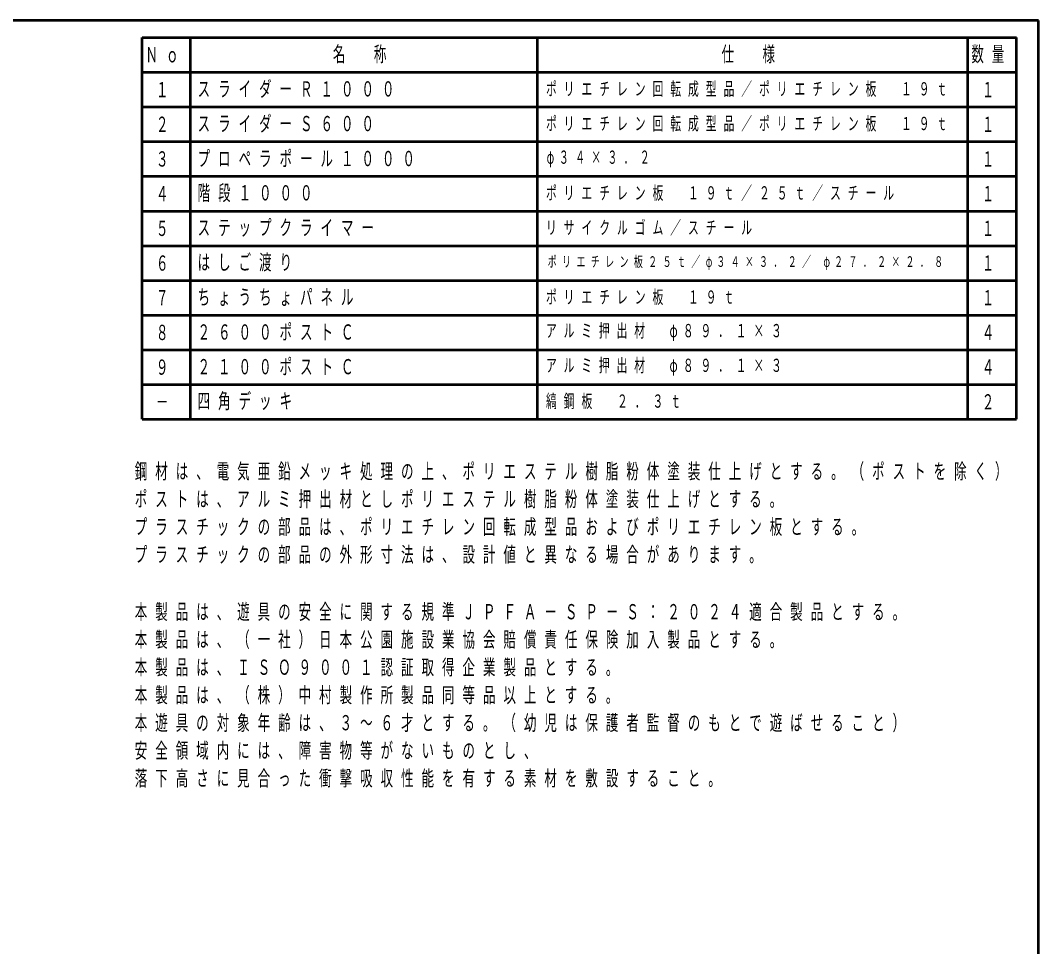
# Model space of a CAD drawing. Units: millimetres on the paper. Extents: x -385 to 0, y -594 to 267.
# Drawn here: x -146.7 to 0, y 133.5 to 267 of the extents above; entities that cross this region are included whole.
import ezdxf
from ezdxf.enums import TextEntityAlignment as Align

# ---------------------------------------------------------------- set-up
doc = ezdxf.new("R2010")
doc.units = ezdxf.units.MM
doc.layers.add('LY_1', color=7, linetype='Continuous', lineweight=50)
doc.styles.add('ＭＳ ゴシック', font='')
doc.styles.get('ＭＳ ゴシック').set_extended_font_data('MS Gothic')

msp = doc.modelspace()

# ---------------------------------------------------------------- linework, layer by layer
at = {"layer": 'LY_1'}
for p, q in [((0, 267), (-385, 267)), ((0, 0), (0, 267))]:
    msp.add_line(p, q, dxfattribs=at)
at = {"layer": 'LY_1', "color": 140}
for p, q in [((-129.192, 264.523), (-3.192, 264.523)), ((-129.192, 209.523), (-129.192, 264.523)), ((-122.192, 209.523), (-122.192, 264.523)), ((-72.192, 209.523), (-72.192, 264.523)), ((-10.192, 209.523), (-10.192, 264.523)), ((-3.192, 209.523), (-3.192, 264.523)), ((-129.192, 259.523), (-3.192, 259.523)), ((-129.192, 254.523), (-3.192, 254.523)), ((-129.192, 249.523), (-3.192, 249.523)), ((-129.192, 244.523), (-3.192, 244.523)), ((-129.192, 239.523), (-3.192, 239.523)), ((-129.192, 234.523), (-3.192, 234.523)), ((-129.192, 229.523), (-3.192, 229.523)), ((-129.192, 224.523), (-3.192, 224.523)), ((-129.192, 219.523), (-3.192, 219.523)), ((-129.192, 214.523), (-3.192, 214.523)), ((-129.192, 209.523), (-3.192, 209.523))]:
    msp.add_line(p, q, dxfattribs=at)

# ---------------------------------------------------------------- texts
at = {"layer": 'LY_1', "style": 'ＭＳ ゴシック', "width": 0.6}
for s, p in [('１', (-127.192, 257.023)), ('１', (-8.192, 257.023)), ('２', (-127.192, 252.023)), ('１', (-8.192, 252.023)), ('３', (-127.192, 247.023)), ('１', (-8.192, 247.023)), ('４', (-127.192, 242.023)), ('１', (-8.192, 242.023)), ('５', (-127.192, 237.023)), ('１', (-8.192, 237.023)), ('６', (-127.192, 232.023)), ('１', (-8.192, 232.023)), ('７', (-127.192, 227.023)), ('１', (-8.192, 227.023)), ('８', (-127.192, 222.023)), ('４', (-8.192, 222.023)), ('９', (-127.192, 217.023)), ('４', (-8.192, 217.023)), ('２', (-8.192, 212.023)), ('－', (-127.192, 212.023))]:
    msp.add_text(s, height=2.199, dxfattribs=at).set_placement(p, align=Align.MIDDLE_LEFT)
at = {"layer": 'LY_1', "style": 'ＭＳ ゴシック'}
for s, insert, char_height, attachment_point in [('\\T1.64;\\W0.6;Ｎｏ', (-128.692, 262.023), 2.199, 4), ('\\T1.64;\\W0.6;名\u3000称', (-101.692, 262.023), 2.199, 4), ('\\T1.64;\\W0.6;仕\u3000様', (-45.692, 262.023), 2.199, 4), ('\\T1.64;\\W0.6;数量', (-9.692, 262.023), 2.199, 4), ('\\T1.64;\\W0.6;スライダーＲ１０００', (-121.192, 257.023), 2.199, 4), ('\\T1.64;\\W0.6;ポリエチレン回転成型品／ポリエチレン板\u3000１９ｔ', (-70.992, 257.023), 1.906, 4), ('\\T1.64;\\W0.6;スライダーＳ６００', (-121.192, 252.023), 2.199, 4), ('\\T1.64;\\W0.6;ポリエチレン回転成型品／ポリエチレン板\u3000１９ｔ', (-70.992, 252.023), 1.906, 4), ('\\T1.64;\\W0.6;プロペラポール１０００', (-121.192, 247.023), 2.199, 4), ('\\T1.63;\\W0.55;φ３４×３．２', (-70.892, 247.023), 1.906, 4), ('\\T1.64;\\W0.6;階段１０００', (-121.192, 242.023), 2.199, 4), ('\\T1.64;\\W0.6;ポリエチレン板\u3000１９ｔ／２５ｔ／スチール', (-70.992, 242.023), 1.906, 4), ('\\T1.64;\\W0.6;ステップクライマー', (-121.192, 237.023), 2.199, 4), ('\\T1.64;\\W0.6;リサイクルゴム／スチール', (-70.992, 237.023), 1.906, 4), ('\\T1.64;\\W0.6;はしご渡り', (-121.192, 232.023), 2.199, 4), ('\\T1.6;\\W0.6;ポリエチレン板２５ｔ／φ３４×３．２／\\~φ２７．２×２．８', (-70.742, 232.023), 1.54, 4), ('\\T1.64;\\W0.6;ちょうちょパネル', (-121.192, 227.023), 2.199, 4), ('\\T1.64;\\W0.6;ポリエチレン板\u3000１９ｔ', (-70.992, 227.023), 1.906, 4), ('\\T1.64;\\W0.6;２６００ポストＣ', (-121.192, 222.023), 2.199, 4), ('\\T1.63;\\W0.6;アルミ押出材\u3000φ８９．１×３', (-70.992, 222.023), 1.906, 4), ('\\T1.64;\\W0.6;２１００ポストＣ', (-121.192, 217.023), 2.199, 4), ('\\T1.63;\\W0.6;アルミ押出材\u3000φ８９．１×３', (-70.992, 217.023), 1.906, 4), ('\\T1.64;\\W0.6;四角デッキ', (-121.192, 212.023), 2.199, 4), ('\\T1.64;\\W0.6;縞鋼板\u3000２．３ｔ', (-70.992, 212.023), 1.906, 4), ('\\T1.64;\\W0.6;鋼材は、電気亜鉛メッキ処理の上、ポリエステル樹脂粉体塗装仕上げとする。（ポストを除く）', (-130.247, 203.121), 2.199, 1), ('\\T1.64;\\W0.6;ポストは、アルミ押出材としポリエステル樹脂粉体塗装仕上げとする。', (-130.247, 199.121), 2.199, 1), ('\\T1.64;\\W0.6;プラスチックの部品は、ポリエチレン回転成型品およびポリエチレン板とする。', (-130.247, 195.121), 2.199, 1), ('\\T1.64;\\W0.6;プラスチックの部品の外形寸法は、設計値と異なる場合があります。', (-130.247, 191.121), 2.199, 1), ('\\T1.64;\\W0.6;本製品は、遊具の安全に関する規準ＪＰＦＡ－ＳＰ－Ｓ：２０２４適合製品とする。', (-130.247, 182.873), 2.199, 1), ('\\T1.64;\\W0.6;本製品は、（一社）日本公園施設業協会賠償責任保険加入製品とする。', (-130.247, 178.873), 2.199, 1), ('\\T1.64;\\W0.6;本製品は、ＩＳＯ９００１認証取得企業製品とする。', (-130.247, 174.873), 2.199, 1), ('\\T1.64;\\W0.6;本製品は、（株）中村製作所製品同等品以上とする。', (-130.247, 170.873), 2.199, 1), ('\\T1.64;\\W0.6;本遊具の対象年齢は、３～６才とする。（幼児は保護者監督のもとで遊ばせること）', (-130.247, 166.873), 2.199, 1), ('\\T1.64;\\W0.6;安全領域内には、障害物等がないものとし、', (-130.247, 162.873), 2.199, 1), ('\\T1.64;\\W0.6;落下高さに見合った衝撃吸収性能を有する素材を敷設すること。', (-130.247, 158.873), 2.199, 1)]:
    msp.add_mtext(s, dxfattribs=dict(at, insert=insert, char_height=char_height, attachment_point=attachment_point))

doc.saveas('drawing.dxf')
